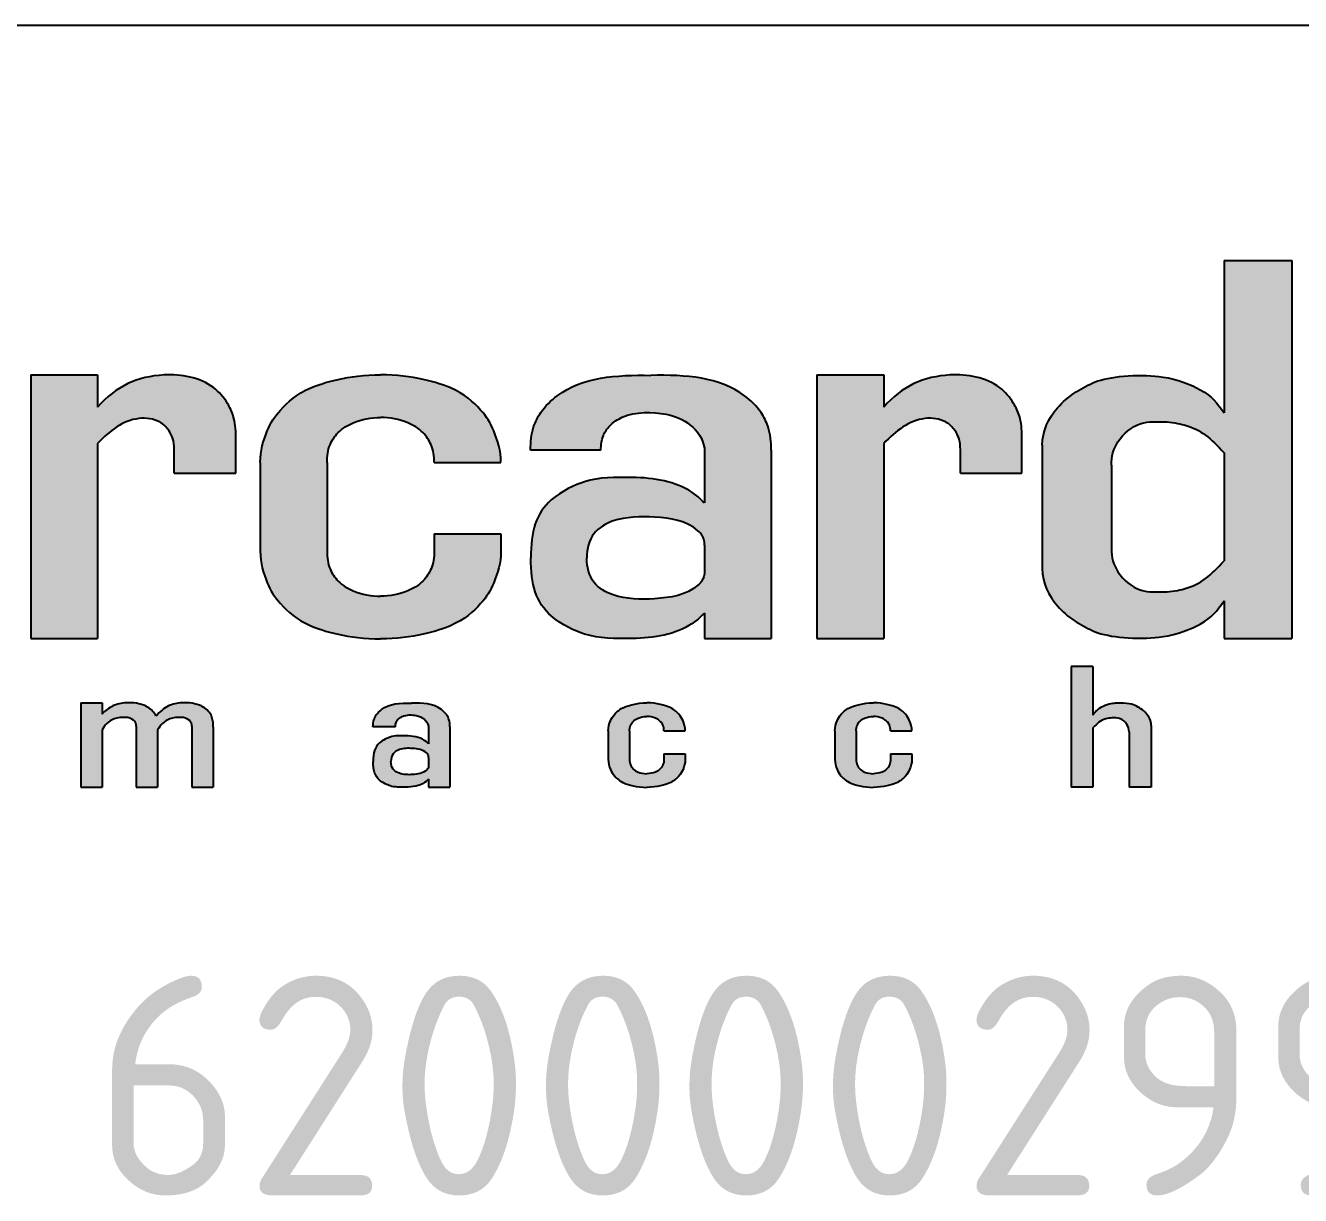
# Model space of a CAD drawing. Header units: millimetres. Extents: x 22 to 1300, y 12 to 835.
# Drawn here: x 1228.32 to 1257.35, y 43.19 to 69.81 of the extents above; entities that cross this region are included whole.
import ezdxf
from ezdxf.enums import TextEntityAlignment as Align

# ---------------------------------------------------------------- set-up
doc = ezdxf.new("R2010")
doc.units = ezdxf.units.MM
doc.layers.add('Default', color=7, linetype='Continuous')
doc.layers.add('Predefinito', color=7, linetype='Continuous')
doc.styles.add('SEACAD_seiso_ttf', font='seiso.ttf')

# ---------------------------------------------------------------- blocks, each defined once
blk = doc.blocks.new('Tabella materiale')
at = {"layer": 'Predefinito', "linetype": 'Continuous'}
h = blk.add_hatch(color=7, dxfattribs=at)
edge = h.paths.add_edge_path()
edge.add_spline(control_points=[(-28.989, 49.212), (-29.157, 49.447), (-29.254, 49.582), (-29.992, 49.987), (-30.353, 50.024), (-31.085, 50.1), (-31.717, 50.017), (-32.277, 49.747), (-32.547, 49.598), (-32.977, 49.099), (-33.13, 48.799), (-33.13, 48.476)], knot_values=[0, 0, 0, 0, 0.064273, 0.064273, 0.168596, 0.168596, 0.44034, 0.44034, 0.749369, 0.749369, 1, 1, 1, 1], degree=3, periodic=0)
edge.add_line((-33.13, 48.476), (-33.13, 45.665))
edge.add_spline(control_points=[(-33.13, 45.665), (-33.13, 45.342), (-32.977, 45.042), (-32.547, 44.543), (-32.277, 44.394), (-31.717, 44.124), (-31.085, 44.041), (-30.353, 44.117), (-29.992, 44.154), (-29.254, 44.559), (-29.157, 44.694), (-28.989, 44.929)], knot_values=[0, 0, 0, 0, 0.250632, 0.250632, 0.55966, 0.55966, 0.831404, 0.831404, 0.935727, 0.935727, 1, 1, 1, 1], degree=3, periodic=0)
edge.add_line((-28.989, 44.929), (-28.989, 44.074))
edge.add_line((-28.989, 44.074), (-27.445, 44.074))
edge.add_line((-27.445, 44.074), (-27.445, 52.674))
edge.add_line((-27.445, 52.674), (-28.989, 52.674))
edge.add_line((-28.989, 52.674), (-28.989, 49.212))
edge = h.paths.add_edge_path()
edge.add_spline(control_points=[(-28.989, 48.298), (-29.299, 48.635), (-29.5, 48.822), (-29.996, 48.965), (-30.226, 49.005), (-30.516, 49.005), (-30.93, 49.037), (-31.449, 48.601), (-31.555, 48.221), (-31.555, 48.019)], knot_values=[0, 0, 0, 0, 0.382594, 0.382594, 0.473648, 0.473648, 0.637721, 0.835927, 1, 1, 1, 1], degree=3, periodic=0)
edge.add_line((-31.555, 48.019), (-31.555, 46.122))
edge.add_spline(control_points=[(-31.555, 46.122), (-31.555, 45.92), (-31.449, 45.54), (-30.93, 45.105), (-30.516, 45.136), (-30.226, 45.136), (-29.996, 45.176), (-29.5, 45.319), (-29.299, 45.506), (-28.989, 45.843)], knot_values=[0, 0, 0, 0, 0.164073, 0.362279, 0.526352, 0.526352, 0.617406, 0.617406, 1, 1, 1, 1], degree=3, periodic=0)
edge.add_line((-28.989, 45.843), (-28.989, 48.298))
h = blk.add_hatch(color=7, dxfattribs=at)
edge = h.paths.add_edge_path()
edge.add_line((-54.639, 50.074), (-56.159, 50.074))
edge.add_line((-56.159, 50.074), (-56.159, 44.074))
edge.add_line((-56.159, 44.074), (-54.639, 44.074))
edge.add_line((-54.639, 44.074), (-54.639, 48.514))
edge.add_spline(control_points=[(-54.639, 48.514), (-54.357, 48.8), (-53.936, 49.143), (-53.257, 49.068), (-53.025, 48.837), (-52.907, 48.614), (-52.893, 48.469), (-52.893, 48.369)], knot_values=[0, 0, 0, 0, 0.471891, 0.68399, 0.800957, 0.883033, 1, 1, 1, 1], degree=3, periodic=0)
edge.add_line((-52.893, 48.369), (-52.893, 47.834))
edge.add_line((-52.893, 47.834), (-51.491, 47.834))
edge.add_line((-51.491, 47.834), (-51.491, 48.665))
edge.add_spline(control_points=[(-51.491, 48.665), (-51.491, 48.84), (-51.512, 49.088), (-51.694, 49.483), (-51.871, 49.686), (-52.306, 50.019), (-52.736, 50.093), (-53.734, 50.037), (-54.214, 49.824), (-54.639, 49.34)], knot_values=[0, 0, 0, 0, 0.111958, 0.186115, 0.298073, 0.298073, 0.570642, 0.570642, 1, 1, 1, 1], degree=3, periodic=0)
edge.add_line((-54.639, 49.34), (-54.639, 50.074))
h = blk.add_hatch(color=7, dxfattribs=at)
edge = h.paths.add_edge_path()
edge.add_spline(control_points=[(-48.194, 50.074), (-48.918, 50.083), (-49.521, 49.892), (-50.113, 49.635), (-50.303, 49.46), (-50.605, 49.13), (-50.703, 48.974), (-50.864, 48.571), (-50.934, 48.353), (-50.934, 48.08)], knot_values=[0, 0, 0, 0, 0.225346, 0.225346, 0.504433, 0.504433, 0.720913, 0.720913, 1, 1, 1, 1], degree=3, periodic=0)
edge.add_line((-50.934, 48.08), (-50.934, 46.063))
edge.add_spline(control_points=[(-50.934, 46.063), (-50.934, 45.789), (-50.864, 45.571), (-50.703, 45.169), (-50.605, 45.012), (-50.303, 44.682), (-50.113, 44.507), (-49.521, 44.251), (-48.918, 44.059), (-48.194, 44.068)], knot_values=[0, 0, 0, 0, 0.279087, 0.279087, 0.495567, 0.495567, 0.774654, 0.774654, 1, 1, 1, 1], degree=3, periodic=0)
edge.add_spline(control_points=[(-48.194, 44.068), (-47.471, 44.059), (-46.868, 44.251), (-46.276, 44.507), (-46.086, 44.682), (-45.784, 45.012), (-45.686, 45.169), (-45.525, 45.571), (-45.454, 45.789), (-45.454, 46.063)], knot_values=[0, 0, 0, 0, 0.225346, 0.225346, 0.504433, 0.504433, 0.720913, 0.720913, 1, 1, 1, 1], degree=3, periodic=0)
edge.add_line((-45.454, 46.063), (-45.454, 46.454))
edge.add_line((-45.454, 46.454), (-46.974, 46.454))
edge.add_line((-46.974, 46.454), (-46.974, 46.063))
edge.add_spline(control_points=[(-46.974, 46.063), (-46.974, 45.912), (-47.008, 45.678), (-47.23, 45.343), (-47.449, 45.212), (-47.772, 45.074), (-47.979, 45.04), (-48.194, 45.035)], knot_values=[0, 0, 0, 0, 0.227545, 0.410655, 0.6382, 0.6382, 1, 1, 1, 1], degree=3, periodic=0)
edge.add_spline(control_points=[(-48.194, 45.035), (-48.41, 45.04), (-48.617, 45.074), (-48.94, 45.212), (-49.159, 45.343), (-49.381, 45.678), (-49.414, 45.912), (-49.414, 46.063)], knot_values=[0, 0, 0, 0, 0.3618, 0.3618, 0.589345, 0.772455, 1, 1, 1, 1], degree=3, periodic=0)
edge.add_line((-49.414, 46.063), (-49.414, 48.08))
edge.add_spline(control_points=[(-49.414, 48.08), (-49.414, 48.23), (-49.381, 48.464), (-49.159, 48.8), (-48.94, 48.93), (-48.617, 49.068), (-48.41, 49.102), (-48.194, 49.107)], knot_values=[0, 0, 0, 0, 0.227545, 0.410655, 0.6382, 0.6382, 1, 1, 1, 1], degree=3, periodic=0)
edge.add_spline(control_points=[(-48.194, 49.107), (-47.979, 49.102), (-47.772, 49.068), (-47.449, 48.93), (-47.23, 48.8), (-47.008, 48.464), (-46.974, 48.23), (-46.974, 48.08)], knot_values=[0, 0, 0, 0, 0.3618, 0.3618, 0.589345, 0.772455, 1, 1, 1, 1], degree=3, periodic=0)
edge.add_line((-46.974, 48.08), (-45.454, 48.08))
edge.add_spline(control_points=[(-45.454, 48.08), (-45.454, 48.353), (-45.525, 48.571), (-45.686, 48.974), (-45.784, 49.13), (-46.086, 49.46), (-46.276, 49.635), (-46.868, 49.892), (-47.471, 50.083), (-48.194, 50.074)], knot_values=[0, 0, 0, 0, 0.279087, 0.279087, 0.495567, 0.495567, 0.774654, 0.774654, 1, 1, 1, 1], degree=3, periodic=0)
h = blk.add_hatch(color=7, dxfattribs=at)
edge = h.paths.add_edge_path()
edge.add_spline(control_points=[(-42.04, 50.063), (-42.84, 50.078), (-43.778, 50.014), (-44.535, 49.28), (-44.753, 48.838), (-44.78, 48.555), (-44.78, 48.359)], knot_values=[0, 0, 0, 0, 0.603015, 0.750828, 0.852187, 1, 1, 1, 1], degree=3, periodic=0)
edge.add_line((-44.78, 48.359), (-43.178, 48.359))
edge.add_spline(control_points=[(-43.178, 48.359), (-43.178, 48.483), (-43.153, 48.673), (-42.975, 48.953), (-42.798, 49.06), (-42.382, 49.247), (-42.005, 49.232), (-41.311, 49.107), (-40.9, 48.854), (-40.82, 48.406)], knot_values=[0, 0, 0, 0, 0.106376, 0.190011, 0.299119, 0.299119, 0.613159, 0.613159, 1, 1, 1, 1], degree=3, periodic=0)
edge.add_line((-40.82, 48.406), (-40.82, 47.162))
edge.add_spline(control_points=[(-40.82, 47.162), (-40.951, 47.284), (-40.905, 47.263), (-41.468, 47.649), (-41.973, 47.733), (-42.848, 47.746), (-43.215, 47.748), (-43.764, 47.572), (-44.073, 47.432), (-44.658, 46.925), (-44.773, 46.515), (-44.773, 45.908)], knot_values=[0, 0, 0, 0, 0.160283, 0.160283, 0.440496, 0.440496, 0.658424, 0.658424, 0.79535, 0.79535, 1, 1, 1, 1], degree=3, periodic=0)
edge.add_spline(control_points=[(-44.773, 45.908), (-44.773, 45.301), (-44.658, 44.891), (-44.073, 44.384), (-43.764, 44.243), (-43.215, 44.068), (-42.848, 44.069), (-41.973, 44.083), (-41.468, 44.166), (-40.905, 44.552), (-40.951, 44.531), (-40.82, 44.654)], knot_values=[0, 0, 0, 0, 0.20465, 0.20465, 0.341576, 0.341576, 0.559504, 0.559504, 0.839717, 0.839717, 1, 1, 1, 1], degree=3, periodic=0)
edge.add_line((-40.82, 44.654), (-40.82, 44.074))
edge.add_line((-40.82, 44.074), (-39.3, 44.074))
edge.add_line((-39.3, 44.074), (-39.3, 48.359))
edge.add_spline(control_points=[(-39.3, 48.359), (-39.3, 48.555), (-39.316, 48.723), (-39.408, 49.003), (-39.544, 49.28), (-40.301, 50.014), (-41.239, 50.078), (-42.04, 50.063)], knot_values=[0, 0, 0, 0, 0.147813, 0.147813, 0.249172, 0.396985, 1, 1, 1, 1], degree=3, periodic=0)
edge = h.paths.add_edge_path()
edge.add_spline(control_points=[(-40.82, 46.196), (-40.82, 46.246), (-40.825, 46.316), (-40.874, 46.435), (-40.93, 46.494), (-41.237, 46.759), (-41.586, 46.812), (-42.268, 46.857), (-42.608, 46.845), (-43.068, 46.694), (-43.235, 46.595), (-43.446, 46.311), (-43.506, 46.116), (-43.498, 45.908)], knot_values=[0, 0, 0, 0, 0.039789, 0.065273, 0.109082, 0.109082, 0.419153, 0.419153, 0.680288, 0.680288, 0.833098, 0.833098, 1, 1, 1, 1], degree=3, periodic=0)
edge.add_spline(control_points=[(-43.498, 45.908), (-43.506, 45.699), (-43.446, 45.504), (-43.235, 45.22), (-43.068, 45.122), (-42.608, 44.97), (-42.268, 44.958), (-41.586, 45.003), (-41.237, 45.057), (-40.93, 45.321), (-40.874, 45.38), (-40.825, 45.499), (-40.82, 45.569), (-40.82, 45.619)], knot_values=[0, 0, 0, 0, 0.166902, 0.166902, 0.319712, 0.319712, 0.580847, 0.580847, 0.890918, 0.890918, 0.934727, 0.960211, 1, 1, 1, 1], degree=3, periodic=0)
edge.add_line((-40.82, 45.619), (-40.82, 46.196))
h = blk.add_hatch(color=7, dxfattribs=at)
edge = h.paths.add_edge_path()
edge.add_line((-36.74, 50.074), (-38.26, 50.074))
edge.add_line((-38.26, 50.074), (-38.26, 44.074))
edge.add_line((-38.26, 44.074), (-36.74, 44.074))
edge.add_line((-36.74, 44.074), (-36.74, 48.514))
edge.add_spline(control_points=[(-36.74, 48.514), (-36.458, 48.8), (-36.037, 49.143), (-35.358, 49.068), (-35.126, 48.837), (-35.008, 48.614), (-34.994, 48.469), (-34.994, 48.369)], knot_values=[0, 0, 0, 0, 0.471891, 0.68399, 0.800957, 0.883033, 1, 1, 1, 1], degree=3, periodic=0)
edge.add_line((-34.994, 48.369), (-34.994, 47.834))
edge.add_line((-34.994, 47.834), (-33.592, 47.834))
edge.add_line((-33.592, 47.834), (-33.592, 48.665))
edge.add_spline(control_points=[(-33.592, 48.665), (-33.592, 48.84), (-33.613, 49.088), (-33.796, 49.483), (-33.972, 49.686), (-34.408, 50.019), (-34.837, 50.093), (-35.835, 50.037), (-36.315, 49.824), (-36.74, 49.34)], knot_values=[0, 0, 0, 0, 0.111958, 0.186115, 0.298073, 0.298073, 0.570642, 0.570642, 1, 1, 1, 1], degree=3, periodic=0)
edge.add_line((-36.74, 49.34), (-36.74, 50.074))
h = blk.add_hatch(color=30, dxfattribs=at)
edge = h.paths.add_edge_path()
edge.add_line((-32.468, 40.689), (-31.974, 40.689))
edge.add_line((-31.974, 40.689), (-31.974, 42.041))
edge.add_spline(control_points=[(-31.974, 42.041), (-31.875, 42.149), (-31.811, 42.209), (-31.652, 42.254), (-31.578, 42.267), (-31.485, 42.267), (-31.353, 42.277), (-31.187, 42.138), (-31.153, 42.017), (-31.153, 41.952)], knot_values=[0, 0, 0, 0, 0.382594, 0.382594, 0.473648, 0.473648, 0.637721, 0.835927, 1, 1, 1, 1], degree=3, periodic=0)
edge.add_line((-31.153, 41.952), (-31.153, 40.689))
edge.add_line((-31.153, 40.689), (-30.649, 40.689))
edge.add_line((-30.649, 40.689), (-30.649, 42.098))
edge.add_spline(control_points=[(-30.649, 42.098), (-30.649, 42.201), (-30.698, 42.297), (-30.836, 42.457), (-30.922, 42.505), (-31.101, 42.591), (-31.303, 42.618), (-31.538, 42.593), (-31.653, 42.581), (-31.889, 42.452), (-31.92, 42.409), (-31.974, 42.334)], knot_values=[0, 0, 0, 0, 0.250631, 0.250631, 0.55966, 0.55966, 0.831404, 0.831404, 0.935727, 0.935727, 1, 1, 1, 1], degree=3, periodic=0)
edge.add_line((-31.974, 42.334), (-31.974, 43.441))
edge.add_line((-31.974, 43.441), (-32.468, 43.441))
edge.add_line((-32.468, 43.441), (-32.468, 40.689))
h = blk.add_hatch(color=30, dxfattribs=at)
edge = h.paths.add_edge_path()
edge.add_spline(control_points=[(-54.537, 41.995), (-54.502, 42.053), (-54.437, 42.152), (-54.322, 42.222), (-54.179, 42.272), (-54.09, 42.286), (-53.934, 42.275), (-53.869, 42.256), (-53.803, 42.205), (-53.781, 42.18), (-53.759, 42.131), (-53.756, 42.1), (-53.756, 42.078)], knot_values=[0, 0, 0, 0, 0.186643, 0.382888, 0.382888, 0.646021, 0.646021, 0.840467, 0.840467, 0.901185, 0.940337, 1, 1, 1, 1], degree=3, periodic=0)
edge.add_line((-53.756, 42.078), (-53.756, 40.689))
edge.add_line((-53.756, 40.689), (-53.27, 40.689))
edge.add_line((-53.27, 40.689), (-53.27, 41.995))
edge.add_spline(control_points=[(-53.27, 41.995), (-53.234, 42.053), (-53.169, 42.152), (-53.055, 42.222), (-52.912, 42.272), (-52.822, 42.286), (-52.667, 42.275), (-52.602, 42.256), (-52.536, 42.205), (-52.513, 42.18), (-52.492, 42.131), (-52.489, 42.1), (-52.489, 42.078)], knot_values=[0, 0, 0, 0, 0.186643, 0.382888, 0.382888, 0.646021, 0.646021, 0.840467, 0.840467, 0.901185, 0.940337, 1, 1, 1, 1], degree=3, periodic=0)
edge.add_line((-52.489, 42.078), (-52.489, 40.689))
edge.add_line((-52.489, 40.689), (-52.003, 40.689))
edge.add_line((-52.003, 40.689), (-52.003, 42.059))
edge.add_spline(control_points=[(-52.003, 42.059), (-52.003, 42.099), (-52.004, 42.151), (-52.021, 42.245), (-52.038, 42.301), (-52.098, 42.423), (-52.181, 42.486), (-52.405, 42.606), (-52.557, 42.617), (-52.829, 42.609), (-52.931, 42.583), (-53.126, 42.49), (-53.217, 42.412), (-53.312, 42.312)], knot_values=[0, 0, 0, 0, 0.064625, 0.098773, 0.166316, 0.166316, 0.336686, 0.336686, 0.608643, 0.608643, 0.791332, 0.791332, 1, 1, 1, 1], degree=3, periodic=0)
edge.add_spline(control_points=[(-53.312, 42.312), (-53.315, 42.32), (-53.319, 42.328), (-53.365, 42.423), (-53.448, 42.486), (-53.672, 42.606), (-53.825, 42.617), (-54.096, 42.609), (-54.198, 42.583), (-54.378, 42.497), (-54.457, 42.434), (-54.537, 42.355)], knot_values=[0, 0, 0, 0, 0.018174, 0.018174, 0.226593, 0.226593, 0.559286, 0.559286, 0.782775, 0.782775, 1, 1, 1, 1], degree=3, periodic=0)
edge.add_line((-54.537, 42.355), (-54.537, 42.609))
edge.add_line((-54.537, 42.609), (-55.023, 42.609))
edge.add_line((-55.023, 42.609), (-55.023, 40.689))
edge.add_line((-55.023, 40.689), (-54.537, 40.689))
edge.add_line((-54.537, 40.689), (-54.537, 41.995))
h = blk.add_hatch(color=30, dxfattribs=at)
edge = h.paths.add_edge_path()
edge.add_spline(control_points=[(-47.492, 42.606), (-47.748, 42.611), (-48.048, 42.59), (-48.29, 42.355), (-48.36, 42.214), (-48.368, 42.123), (-48.368, 42.061)], knot_values=[0, 0, 0, 0, 0.603015, 0.750828, 0.852187, 1, 1, 1, 1], degree=3, periodic=0)
edge.add_line((-48.368, 42.061), (-47.856, 42.061))
edge.add_spline(control_points=[(-47.856, 42.061), (-47.856, 42.1), (-47.848, 42.161), (-47.791, 42.251), (-47.734, 42.285), (-47.601, 42.345), (-47.48, 42.34), (-47.258, 42.3), (-47.127, 42.219), (-47.101, 42.076)], knot_values=[0, 0, 0, 0, 0.106376, 0.190011, 0.299119, 0.299119, 0.613159, 0.613159, 1, 1, 1, 1], degree=3, periodic=0)
edge.add_line((-47.101, 42.076), (-47.101, 41.677))
edge.add_spline(control_points=[(-47.101, 41.677), (-47.143, 41.717), (-47.129, 41.71), (-47.308, 41.833), (-47.47, 41.86), (-47.75, 41.864), (-47.868, 41.865), (-48.043, 41.809), (-48.142, 41.764), (-48.33, 41.602), (-48.366, 41.47), (-48.366, 41.276)], knot_values=[0, 0, 0, 0, 0.160283, 0.160283, 0.440496, 0.440496, 0.658424, 0.658424, 0.79535, 0.79535, 1, 1, 1, 1], degree=3, periodic=0)
edge.add_spline(control_points=[(-48.366, 41.276), (-48.366, 41.082), (-48.33, 40.951), (-48.142, 40.788), (-48.043, 40.743), (-47.868, 40.687), (-47.75, 40.688), (-47.47, 40.692), (-47.308, 40.719), (-47.129, 40.842), (-47.143, 40.836), (-47.101, 40.875)], knot_values=[0, 0, 0, 0, 0.20465, 0.20465, 0.341576, 0.341576, 0.559504, 0.559504, 0.839717, 0.839717, 1, 1, 1, 1], degree=3, periodic=0)
edge.add_line((-47.101, 40.875), (-47.101, 40.689))
edge.add_line((-47.101, 40.689), (-46.615, 40.689))
edge.add_line((-46.615, 40.689), (-46.615, 42.061))
edge.add_spline(control_points=[(-46.615, 42.061), (-46.615, 42.123), (-46.62, 42.177), (-46.649, 42.267), (-46.693, 42.355), (-46.935, 42.59), (-47.235, 42.611), (-47.492, 42.606)], knot_values=[0, 0, 0, 0, 0.147813, 0.147813, 0.249172, 0.396985, 1, 1, 1, 1], degree=3, periodic=0)
edge = h.paths.add_edge_path()
edge.add_spline(control_points=[(-47.101, 41.368), (-47.101, 41.385), (-47.103, 41.407), (-47.119, 41.445), (-47.137, 41.464), (-47.235, 41.548), (-47.346, 41.566), (-47.565, 41.58), (-47.673, 41.576), (-47.82, 41.528), (-47.874, 41.496), (-47.942, 41.405), (-47.961, 41.343), (-47.958, 41.276)], knot_values=[0, 0, 0, 0, 0.039789, 0.065273, 0.109082, 0.109082, 0.419153, 0.419153, 0.680288, 0.680288, 0.833098, 0.833098, 1, 1, 1, 1], degree=3, periodic=0)
edge.add_spline(control_points=[(-47.958, 41.276), (-47.961, 41.209), (-47.942, 41.147), (-47.874, 41.056), (-47.82, 41.025), (-47.673, 40.976), (-47.565, 40.972), (-47.346, 40.987), (-47.235, 41.004), (-47.137, 41.088), (-47.119, 41.107), (-47.103, 41.145), (-47.101, 41.168), (-47.101, 41.184)], knot_values=[0, 0, 0, 0, 0.166902, 0.166902, 0.319712, 0.319712, 0.580847, 0.580847, 0.890918, 0.890918, 0.934727, 0.960211, 1, 1, 1, 1], degree=3, periodic=0)
edge.add_line((-47.101, 41.184), (-47.101, 41.368))
h = blk.add_hatch(color=30, dxfattribs=at)
edge = h.paths.add_edge_path()
edge.add_spline(control_points=[(-42.134, 42.607), (-42.134, 42.607), (-42.134, 42.609), (-42.366, 42.612), (-42.559, 42.551), (-42.748, 42.469), (-42.809, 42.413), (-42.906, 42.307), (-42.937, 42.257), (-42.988, 42.128), (-43.011, 42.059), (-43.011, 41.971)], knot_values=[0, 0, 0, 0, 0.000329, 0.000329, 0.225584, 0.225584, 0.504585, 0.504585, 0.720999, 0.720999, 1, 1, 1, 1], degree=3, periodic=0)
edge.add_line((-43.011, 41.971), (-43.011, 41.326))
edge.add_spline(control_points=[(-43.011, 41.326), (-43.011, 41.238), (-42.988, 41.168), (-42.937, 41.04), (-42.906, 40.99), (-42.809, 40.884), (-42.748, 40.828), (-42.559, 40.746), (-42.366, 40.685), (-42.134, 40.687), (-42.134, 40.689), (-42.134, 40.689)], knot_values=[0, 0, 0, 0, 0.279002, 0.279002, 0.495415, 0.495415, 0.774416, 0.774416, 0.999671, 0.999671, 1, 1, 1, 1], degree=3, periodic=0)
edge.add_spline(control_points=[(-42.134, 40.689), (-42.134, 40.689), (-42.134, 40.687), (-41.903, 40.685), (-41.71, 40.746), (-41.52, 40.828), (-41.459, 40.884), (-41.363, 40.99), (-41.331, 41.04), (-41.28, 41.168), (-41.257, 41.238), (-41.257, 41.326)], knot_values=[0, 0, 0, 0, 0.000329, 0.000329, 0.225584, 0.225584, 0.504585, 0.504585, 0.720999, 0.720999, 1, 1, 1, 1], degree=3, periodic=0)
edge.add_line((-41.257, 41.326), (-41.257, 41.451))
edge.add_line((-41.257, 41.451), (-41.744, 41.451))
edge.add_line((-41.744, 41.451), (-41.744, 41.326))
edge.add_spline(control_points=[(-41.744, 41.326), (-41.744, 41.277), (-41.754, 41.203), (-41.825, 41.095), (-41.896, 41.054), (-41.999, 41.009), (-42.065, 40.998), (-42.134, 40.997)], knot_values=[0, 0, 0, 0, 0.227545, 0.410655, 0.6382, 0.6382, 1, 1, 1, 1], degree=3, periodic=0)
edge.add_spline(control_points=[(-42.134, 40.997), (-42.203, 40.998), (-42.269, 41.009), (-42.373, 41.054), (-42.443, 41.095), (-42.514, 41.203), (-42.525, 41.277), (-42.525, 41.326)], knot_values=[0, 0, 0, 0, 0.3618, 0.3618, 0.589345, 0.772455, 1, 1, 1, 1], degree=3, periodic=0)
edge.add_line((-42.525, 41.326), (-42.525, 41.971))
edge.add_spline(control_points=[(-42.525, 41.971), (-42.525, 42.019), (-42.514, 42.094), (-42.443, 42.202), (-42.373, 42.243), (-42.269, 42.287), (-42.203, 42.298), (-42.134, 42.3)], knot_values=[0, 0, 0, 0, 0.227545, 0.410655, 0.6382, 0.6382, 1, 1, 1, 1], degree=3, periodic=0)
edge.add_spline(control_points=[(-42.134, 42.3), (-42.065, 42.298), (-41.999, 42.287), (-41.896, 42.243), (-41.825, 42.202), (-41.754, 42.094), (-41.744, 42.019), (-41.744, 41.971)], knot_values=[0, 0, 0, 0, 0.3618, 0.3618, 0.589345, 0.772455, 1, 1, 1, 1], degree=3, periodic=0)
edge.add_line((-41.744, 41.971), (-41.257, 41.971))
edge.add_spline(control_points=[(-41.257, 41.971), (-41.257, 42.059), (-41.28, 42.128), (-41.331, 42.257), (-41.363, 42.307), (-41.459, 42.413), (-41.52, 42.469), (-41.71, 42.551), (-41.903, 42.612), (-42.134, 42.609), (-42.134, 42.607), (-42.134, 42.607)], knot_values=[0, 0, 0, 0, 0.279001, 0.279001, 0.495415, 0.495415, 0.774416, 0.774416, 0.999671, 0.999671, 1, 1, 1, 1], degree=3, periodic=0)
h = blk.add_hatch(color=30, dxfattribs=at)
edge = h.paths.add_edge_path()
edge.add_spline(control_points=[(-36.975, 42.607), (-36.976, 42.607), (-36.975, 42.609), (-37.207, 42.612), (-37.4, 42.551), (-37.589, 42.469), (-37.65, 42.413), (-37.747, 42.307), (-37.778, 42.257), (-37.829, 42.128), (-37.852, 42.059), (-37.852, 41.971)], knot_values=[0, 0, 0, 0, 0.000329, 0.000329, 0.225584, 0.225584, 0.504585, 0.504585, 0.720999, 0.720999, 1, 1, 1, 1], degree=3, periodic=0)
edge.add_line((-37.852, 41.971), (-37.852, 41.326))
edge.add_spline(control_points=[(-37.852, 41.326), (-37.852, 41.238), (-37.829, 41.168), (-37.778, 41.04), (-37.747, 40.99), (-37.65, 40.884), (-37.589, 40.828), (-37.4, 40.746), (-37.207, 40.685), (-36.975, 40.687), (-36.976, 40.689), (-36.975, 40.689)], knot_values=[0, 0, 0, 0, 0.279002, 0.279002, 0.495415, 0.495415, 0.774416, 0.774416, 0.999671, 0.999671, 1, 1, 1, 1], degree=3, periodic=0)
edge.add_spline(control_points=[(-36.975, 40.689), (-36.975, 40.689), (-36.975, 40.687), (-36.744, 40.685), (-36.551, 40.746), (-36.361, 40.828), (-36.3, 40.884), (-36.204, 40.99), (-36.172, 41.04), (-36.121, 41.168), (-36.098, 41.238), (-36.098, 41.326)], knot_values=[0, 0, 0, 0, 0.000329, 0.000329, 0.225584, 0.225584, 0.504585, 0.504585, 0.720999, 0.720999, 1, 1, 1, 1], degree=3, periodic=0)
edge.add_line((-36.098, 41.326), (-36.098, 41.451))
edge.add_line((-36.098, 41.451), (-36.585, 41.451))
edge.add_line((-36.585, 41.451), (-36.585, 41.326))
edge.add_spline(control_points=[(-36.585, 41.326), (-36.585, 41.277), (-36.595, 41.203), (-36.667, 41.095), (-36.737, 41.054), (-36.84, 41.009), (-36.906, 40.998), (-36.975, 40.997)], knot_values=[0, 0, 0, 0, 0.227545, 0.410655, 0.6382, 0.6382, 1, 1, 1, 1], degree=3, periodic=0)
edge.add_spline(control_points=[(-36.975, 40.997), (-37.044, 40.998), (-37.11, 41.009), (-37.214, 41.054), (-37.284, 41.095), (-37.355, 41.203), (-37.366, 41.277), (-37.366, 41.326)], knot_values=[0, 0, 0, 0, 0.3618, 0.3618, 0.589345, 0.772455, 1, 1, 1, 1], degree=3, periodic=0)
edge.add_line((-37.366, 41.326), (-37.366, 41.971))
edge.add_spline(control_points=[(-37.366, 41.971), (-37.366, 42.019), (-37.355, 42.094), (-37.284, 42.202), (-37.214, 42.243), (-37.11, 42.287), (-37.044, 42.298), (-36.975, 42.3)], knot_values=[0, 0, 0, 0, 0.227545, 0.410655, 0.6382, 0.6382, 1, 1, 1, 1], degree=3, periodic=0)
edge.add_spline(control_points=[(-36.975, 42.3), (-36.906, 42.298), (-36.84, 42.287), (-36.737, 42.243), (-36.667, 42.202), (-36.595, 42.094), (-36.585, 42.019), (-36.585, 41.971)], knot_values=[0, 0, 0, 0, 0.3618, 0.3618, 0.589345, 0.772455, 1, 1, 1, 1], degree=3, periodic=0)
edge.add_line((-36.585, 41.971), (-36.098, 41.971))
edge.add_spline(control_points=[(-36.098, 41.971), (-36.098, 42.059), (-36.121, 42.128), (-36.172, 42.257), (-36.204, 42.307), (-36.3, 42.413), (-36.361, 42.469), (-36.551, 42.551), (-36.744, 42.612), (-36.975, 42.609), (-36.975, 42.607), (-36.975, 42.607)], knot_values=[0, 0, 0, 0, 0.279001, 0.279001, 0.495415, 0.495415, 0.774416, 0.774416, 0.999671, 0.999671, 1, 1, 1, 1], degree=3, periodic=0)
at = {"layer": 'Predefinito', "color": 7, "linetype": 'Continuous'}
for p, q in [((0, 58.024), (-107.2, 58.024)), ((-28.989, 52.674), (-27.445, 52.674)), ((-28.989, 52.674), (-28.989, 49.212)), ((-27.445, 52.674), (-27.445, 44.074)), ((-56.159, 50.074), (-56.159, 44.074)), ((-56.159, 50.074), (-54.639, 50.074)), ((-54.639, 50.074), (-54.639, 49.34)), ((-38.26, 50.074), (-38.26, 44.074)), ((-38.26, 50.074), (-36.74, 50.074)), ((-36.74, 50.074), (-36.74, 49.34)), ((-54.639, 48.514), (-54.639, 44.074)), ((-51.491, 47.834), (-51.491, 48.665)), ((-36.74, 48.514), (-36.74, 44.074)), ((-33.592, 47.834), (-33.592, 48.665)), ((-52.893, 47.834), (-52.893, 48.369)), ((-43.178, 48.359), (-44.78, 48.359)), ((-40.82, 48.406), (-40.82, 47.162)), ((-39.3, 48.359), (-39.3, 44.074)), ((-34.994, 47.834), (-34.994, 48.369)), ((-33.13, 48.476), (-33.13, 45.665)), ((-28.989, 48.298), (-28.989, 45.843)), ((-50.934, 48.08), (-50.934, 46.063)), ((-49.414, 48.08), (-49.414, 46.063)), ((-46.974, 48.08), (-45.454, 48.08)), ((-31.555, 48.019), (-31.555, 46.122)), ((-52.893, 47.834), (-51.491, 47.834)), ((-34.994, 47.834), (-33.592, 47.834)), ((-46.974, 46.454), (-45.454, 46.454)), ((-46.974, 46.454), (-46.974, 46.063)), ((-45.454, 46.454), (-45.454, 46.063)), ((-40.82, 46.196), (-40.82, 45.619)), ((-28.989, 44.929), (-28.989, 44.074)), ((-40.82, 44.654), (-40.82, 44.074)), ((-56.159, 44.074), (-54.639, 44.074)), ((-40.82, 44.074), (-39.3, 44.074)), ((-38.26, 44.074), (-36.74, 44.074)), ((-28.989, 44.074), (-27.445, 44.074)), ((-31.974, 43.441), (-32.468, 43.441)), ((-32.468, 43.441), (-32.468, 40.689)), ((-31.974, 43.441), (-31.974, 42.334)), ((-55.023, 42.609), (-55.023, 40.689)), ((-55.023, 42.609), (-54.537, 42.609)), ((-54.537, 42.609), (-54.537, 42.355)), ((-30.649, 42.098), (-30.649, 40.689)), ((-54.537, 41.995), (-54.537, 40.689)), ((-53.756, 42.078), (-53.756, 40.689)), ((-53.27, 41.995), (-53.27, 40.689)), ((-52.489, 42.078), (-52.489, 40.689)), ((-52.003, 42.059), (-52.003, 40.689)), ((-47.856, 42.061), (-48.368, 42.061)), ((-47.101, 42.076), (-47.101, 41.677)), ((-46.615, 42.061), (-46.615, 40.689)), ((-43.011, 41.971), (-43.011, 41.326)), ((-42.525, 41.971), (-42.525, 41.326)), ((-41.744, 41.971), (-41.257, 41.971)), ((-37.852, 41.971), (-37.852, 41.326)), ((-37.366, 41.971), (-37.366, 41.326)), ((-36.585, 41.971), (-36.098, 41.971)), ((-31.974, 42.041), (-31.974, 40.689)), ((-31.153, 41.952), (-31.153, 40.689)), ((-47.101, 41.368), (-47.101, 41.184)), ((-41.744, 41.451), (-41.744, 41.326)), ((-41.744, 41.451), (-41.257, 41.451)), ((-41.257, 41.451), (-41.257, 41.326)), ((-36.585, 41.451), (-36.585, 41.326)), ((-36.585, 41.451), (-36.098, 41.451)), ((-36.098, 41.451), (-36.098, 41.326)), ((-55.023, 40.689), (-54.537, 40.689)), ((-53.756, 40.689), (-53.27, 40.689)), ((-52.489, 40.689), (-52.003, 40.689)), ((-47.101, 40.875), (-47.101, 40.689)), ((-47.101, 40.689), (-46.615, 40.689)), ((-31.974, 40.689), (-32.468, 40.689)), ((-30.649, 40.689), (-31.153, 40.689))]:
    blk.add_line(p, q, dxfattribs=at)
for points, knots in [([(-51.491, 48.665), (-51.491, 48.84), (-51.512, 49.088), (-51.694, 49.483), (-51.871, 49.686), (-52.306, 50.019), (-52.736, 50.093), (-53.734, 50.037), (-54.214, 49.824), (-54.639, 49.34)], [0, 0, 0, 0, 0.111958, 0.186115, 0.298073, 0.298073, 0.570642, 0.570642, 1, 1, 1, 1]), ([(-50.934, 48.08), (-50.934, 48.353), (-50.864, 48.571), (-50.703, 48.974), (-50.605, 49.13), (-50.303, 49.46), (-50.113, 49.635), (-49.521, 49.892), (-48.918, 50.083), (-48.194, 50.074)], [0, 0, 0, 0, 0.279087, 0.279087, 0.495567, 0.495567, 0.774654, 0.774654, 1, 1, 1, 1]), ([(-45.454, 48.08), (-45.454, 48.353), (-45.525, 48.571), (-45.686, 48.974), (-45.784, 49.13), (-46.086, 49.46), (-46.276, 49.635), (-46.868, 49.892), (-47.471, 50.083), (-48.194, 50.074)], [0, 0, 0, 0, 0.279087, 0.279087, 0.495567, 0.495567, 0.774654, 0.774654, 1, 1, 1, 1]), ([(-44.78, 48.359), (-44.78, 48.555), (-44.753, 48.838), (-44.535, 49.28), (-43.778, 50.014), (-42.84, 50.078), (-42.04, 50.063)], [0, 0, 0, 0, 0.147813, 0.249172, 0.396985, 1, 1, 1, 1]), ([(-39.3, 48.359), (-39.3, 48.555), (-39.316, 48.723), (-39.408, 49.003), (-39.544, 49.28), (-40.301, 50.014), (-41.239, 50.078), (-42.04, 50.063)], [0, 0, 0, 0, 0.147813, 0.147813, 0.249172, 0.396985, 1, 1, 1, 1]), ([(-33.592, 48.665), (-33.592, 48.84), (-33.613, 49.088), (-33.796, 49.483), (-33.972, 49.686), (-34.408, 50.019), (-34.837, 50.093), (-35.835, 50.037), (-36.315, 49.824), (-36.74, 49.34)], [0, 0, 0, 0, 0.111958, 0.186115, 0.298073, 0.298073, 0.570642, 0.570642, 1, 1, 1, 1]), ([(-33.13, 48.476), (-33.13, 48.799), (-32.977, 49.099), (-32.547, 49.598), (-32.277, 49.747), (-31.717, 50.017), (-31.085, 50.1), (-30.353, 50.024), (-29.992, 49.987), (-29.254, 49.582), (-29.157, 49.447), (-28.989, 49.212)], [0, 0, 0, 0, 0.250631, 0.250631, 0.55966, 0.55966, 0.831404, 0.831404, 0.935727, 0.935727, 1, 1, 1, 1]), ([(-52.893, 48.369), (-52.893, 48.469), (-52.907, 48.614), (-53.025, 48.837), (-53.257, 49.068), (-53.936, 49.143), (-54.357, 48.8), (-54.639, 48.514)], [0, 0, 0, 0, 0.116967, 0.199043, 0.31601, 0.528109, 1, 1, 1, 1]), ([(-49.414, 48.08), (-49.414, 48.23), (-49.381, 48.464), (-49.159, 48.8), (-48.94, 48.93), (-48.617, 49.068), (-48.41, 49.102), (-48.194, 49.107)], [0, 0, 0, 0, 0.227545, 0.410655, 0.6382, 0.6382, 1, 1, 1, 1]), ([(-46.974, 48.08), (-46.974, 48.23), (-47.008, 48.464), (-47.23, 48.8), (-47.449, 48.93), (-47.772, 49.068), (-47.979, 49.102), (-48.194, 49.107)], [0, 0, 0, 0, 0.227545, 0.410655, 0.6382, 0.6382, 1, 1, 1, 1]), ([(-43.178, 48.359), (-43.178, 48.483), (-43.153, 48.673), (-42.975, 48.953), (-42.798, 49.06), (-42.382, 49.247), (-42.005, 49.232), (-41.311, 49.107), (-40.9, 48.854), (-40.82, 48.406)], [0, 0, 0, 0, 0.106376, 0.190011, 0.299119, 0.299119, 0.613159, 0.613159, 1, 1, 1, 1]), ([(-34.994, 48.369), (-34.994, 48.469), (-35.008, 48.614), (-35.126, 48.837), (-35.358, 49.068), (-36.037, 49.143), (-36.458, 48.8), (-36.74, 48.514)], [0, 0, 0, 0, 0.116967, 0.199043, 0.31601, 0.528109, 1, 1, 1, 1]), ([(-31.555, 48.019), (-31.555, 48.221), (-31.449, 48.601), (-30.93, 49.037), (-30.516, 49.005), (-30.226, 49.005), (-29.996, 48.965), (-29.5, 48.822), (-29.299, 48.635), (-28.989, 48.298)], [0, 0, 0, 0, 0.164073, 0.362279, 0.526352, 0.526352, 0.617406, 0.617406, 1, 1, 1, 1]), ([(-40.82, 47.162), (-40.951, 47.284), (-40.905, 47.263), (-41.468, 47.649), (-41.973, 47.733), (-42.848, 47.746), (-43.215, 47.748), (-43.764, 47.572), (-44.073, 47.432), (-44.658, 46.925), (-44.773, 46.515), (-44.773, 45.908)], [0, 0, 0, 0, 0.160283, 0.160283, 0.440496, 0.440496, 0.658424, 0.658424, 0.79535, 0.79535, 1, 1, 1, 1]), ([(-40.82, 46.196), (-40.82, 46.246), (-40.825, 46.316), (-40.874, 46.435), (-40.93, 46.494), (-41.237, 46.759), (-41.586, 46.812), (-42.268, 46.857), (-42.608, 46.845), (-43.068, 46.694), (-43.235, 46.595), (-43.446, 46.311), (-43.506, 46.116), (-43.498, 45.908)], [0, 0, 0, 0, 0.039789, 0.065273, 0.109082, 0.109082, 0.419153, 0.419153, 0.680288, 0.680288, 0.833098, 0.833098, 1, 1, 1, 1]), ([(-50.934, 46.063), (-50.934, 45.789), (-50.864, 45.571), (-50.703, 45.169), (-50.605, 45.012), (-50.303, 44.682), (-50.113, 44.507), (-49.521, 44.251), (-48.918, 44.059), (-48.194, 44.068)], [0, 0, 0, 0, 0.279087, 0.279087, 0.495567, 0.495567, 0.774654, 0.774654, 1, 1, 1, 1]), ([(-49.414, 46.063), (-49.414, 45.912), (-49.381, 45.678), (-49.159, 45.343), (-48.94, 45.212), (-48.617, 45.074), (-48.41, 45.04), (-48.194, 45.035)], [0, 0, 0, 0, 0.227545, 0.410655, 0.6382, 0.6382, 1, 1, 1, 1]), ([(-45.454, 46.063), (-45.454, 45.789), (-45.525, 45.571), (-45.686, 45.169), (-45.784, 45.012), (-46.086, 44.682), (-46.276, 44.507), (-46.868, 44.251), (-47.471, 44.059), (-48.194, 44.068)], [0, 0, 0, 0, 0.279087, 0.279087, 0.495567, 0.495567, 0.774654, 0.774654, 1, 1, 1, 1]), ([(-46.974, 46.063), (-46.974, 45.912), (-47.008, 45.678), (-47.23, 45.343), (-47.449, 45.212), (-47.772, 45.074), (-47.979, 45.04), (-48.194, 45.035)], [0, 0, 0, 0, 0.227545, 0.410655, 0.6382, 0.6382, 1, 1, 1, 1]), ([(-40.82, 44.654), (-40.951, 44.531), (-40.905, 44.552), (-41.468, 44.166), (-41.973, 44.083), (-42.848, 44.069), (-43.215, 44.068), (-43.764, 44.243), (-44.073, 44.384), (-44.658, 44.891), (-44.773, 45.301), (-44.773, 45.908)], [0, 0, 0, 0, 0.160283, 0.160283, 0.440496, 0.440496, 0.658424, 0.658424, 0.79535, 0.79535, 1, 1, 1, 1]), ([(-40.82, 45.619), (-40.82, 45.569), (-40.825, 45.499), (-40.874, 45.38), (-40.93, 45.321), (-41.237, 45.057), (-41.586, 45.003), (-42.268, 44.958), (-42.608, 44.97), (-43.068, 45.122), (-43.235, 45.22), (-43.446, 45.504), (-43.506, 45.699), (-43.498, 45.908)], [0, 0, 0, 0, 0.039789, 0.065273, 0.109082, 0.109082, 0.419153, 0.419153, 0.680288, 0.680288, 0.833098, 0.833098, 1, 1, 1, 1]), ([(-31.555, 46.122), (-31.555, 45.92), (-31.449, 45.54), (-30.93, 45.105), (-30.516, 45.136), (-30.226, 45.136), (-29.996, 45.176), (-29.5, 45.319), (-29.299, 45.506), (-28.989, 45.843)], [0, 0, 0, 0, 0.164073, 0.362279, 0.526352, 0.526352, 0.617406, 0.617406, 1, 1, 1, 1]), ([(-33.13, 45.665), (-33.13, 45.342), (-32.977, 45.042), (-32.547, 44.543), (-32.277, 44.394), (-31.717, 44.124), (-31.085, 44.041), (-30.353, 44.117), (-29.992, 44.154), (-29.254, 44.559), (-29.157, 44.694), (-28.989, 44.929)], [0, 0, 0, 0, 0.250632, 0.250632, 0.55966, 0.55966, 0.831404, 0.831404, 0.935727, 0.935727, 1, 1, 1, 1]), ([(-53.312, 42.312), (-53.315, 42.32), (-53.319, 42.328), (-53.365, 42.423), (-53.448, 42.486), (-53.672, 42.606), (-53.825, 42.617), (-54.096, 42.609), (-54.198, 42.583), (-54.378, 42.497), (-54.457, 42.434), (-54.537, 42.355)], [0, 0, 0, 0, 0.018174, 0.018174, 0.226593, 0.226593, 0.559286, 0.559286, 0.782775, 0.782775, 1, 1, 1, 1]), ([(-52.003, 42.059), (-52.003, 42.099), (-52.004, 42.151), (-52.021, 42.245), (-52.038, 42.301), (-52.098, 42.423), (-52.181, 42.486), (-52.405, 42.606), (-52.557, 42.617), (-52.829, 42.609), (-52.931, 42.583), (-53.126, 42.49), (-53.217, 42.412), (-53.312, 42.312)], [0, 0, 0, 0, 0.064625, 0.098773, 0.166316, 0.166316, 0.336686, 0.336686, 0.608643, 0.608643, 0.791332, 0.791332, 1, 1, 1, 1]), ([(-48.368, 42.061), (-48.368, 42.123), (-48.36, 42.214), (-48.29, 42.355), (-48.048, 42.59), (-47.748, 42.611), (-47.492, 42.606)], [0, 0, 0, 0, 0.147813, 0.249172, 0.396985, 1, 1, 1, 1]), ([(-46.615, 42.061), (-46.615, 42.123), (-46.62, 42.177), (-46.649, 42.267), (-46.693, 42.355), (-46.935, 42.59), (-47.235, 42.611), (-47.492, 42.606)], [0, 0, 0, 0, 0.147813, 0.147813, 0.249172, 0.396985, 1, 1, 1, 1]), ([(-43.011, 41.971), (-43.011, 42.059), (-42.988, 42.128), (-42.937, 42.257), (-42.906, 42.307), (-42.809, 42.413), (-42.748, 42.469), (-42.559, 42.551), (-42.366, 42.612), (-42.134, 42.609), (-42.134, 42.607), (-42.134, 42.607)], [0, 0, 0, 0, 0.279001, 0.279001, 0.495415, 0.495415, 0.774416, 0.774416, 0.999671, 0.999671, 1, 1, 1, 1]), ([(-41.257, 41.971), (-41.257, 42.059), (-41.28, 42.128), (-41.331, 42.257), (-41.363, 42.307), (-41.459, 42.413), (-41.52, 42.469), (-41.71, 42.551), (-41.903, 42.612), (-42.134, 42.609), (-42.134, 42.607), (-42.134, 42.607)], [0, 0, 0, 0, 0.279001, 0.279001, 0.495415, 0.495415, 0.774416, 0.774416, 0.999671, 0.999671, 1, 1, 1, 1]), ([(-37.852, 41.971), (-37.852, 42.059), (-37.829, 42.128), (-37.778, 42.257), (-37.747, 42.307), (-37.65, 42.413), (-37.589, 42.469), (-37.4, 42.551), (-37.207, 42.612), (-36.975, 42.609), (-36.976, 42.607), (-36.975, 42.607)], [0, 0, 0, 0, 0.279001, 0.279001, 0.495415, 0.495415, 0.774416, 0.774416, 0.999671, 0.999671, 1, 1, 1, 1]), ([(-36.098, 41.971), (-36.098, 42.059), (-36.121, 42.128), (-36.172, 42.257), (-36.204, 42.307), (-36.3, 42.413), (-36.361, 42.469), (-36.551, 42.551), (-36.744, 42.612), (-36.975, 42.609), (-36.975, 42.607), (-36.975, 42.607)], [0, 0, 0, 0, 0.279001, 0.279001, 0.495415, 0.495415, 0.774416, 0.774416, 0.999671, 0.999671, 1, 1, 1, 1]), ([(-30.649, 42.098), (-30.649, 42.201), (-30.698, 42.297), (-30.836, 42.457), (-30.922, 42.505), (-31.101, 42.591), (-31.303, 42.618), (-31.538, 42.593), (-31.653, 42.581), (-31.889, 42.452), (-31.92, 42.409), (-31.974, 42.334)], [0, 0, 0, 0, 0.250631, 0.250631, 0.55966, 0.55966, 0.831404, 0.831404, 0.935727, 0.935727, 1, 1, 1, 1]), ([(-53.756, 42.078), (-53.756, 42.1), (-53.759, 42.131), (-53.781, 42.18), (-53.803, 42.205), (-53.869, 42.256), (-53.934, 42.275), (-54.09, 42.286), (-54.179, 42.272), (-54.322, 42.222), (-54.437, 42.152), (-54.502, 42.053), (-54.537, 41.995)], [0, 0, 0, 0, 0.059663, 0.098815, 0.159533, 0.159533, 0.353979, 0.353979, 0.617112, 0.617112, 0.813357, 1, 1, 1, 1]), ([(-52.489, 42.078), (-52.489, 42.1), (-52.492, 42.131), (-52.513, 42.18), (-52.536, 42.205), (-52.602, 42.256), (-52.667, 42.275), (-52.822, 42.286), (-52.912, 42.272), (-53.055, 42.222), (-53.169, 42.152), (-53.234, 42.053), (-53.27, 41.995)], [0, 0, 0, 0, 0.059663, 0.098815, 0.159533, 0.159533, 0.353979, 0.353979, 0.617112, 0.617112, 0.813357, 1, 1, 1, 1]), ([(-47.856, 42.061), (-47.856, 42.1), (-47.848, 42.161), (-47.791, 42.251), (-47.734, 42.285), (-47.601, 42.345), (-47.48, 42.34), (-47.258, 42.3), (-47.127, 42.219), (-47.101, 42.076)], [0, 0, 0, 0, 0.106376, 0.190011, 0.299119, 0.299119, 0.613159, 0.613159, 1, 1, 1, 1]), ([(-42.525, 41.971), (-42.525, 42.019), (-42.514, 42.094), (-42.443, 42.202), (-42.373, 42.243), (-42.269, 42.287), (-42.203, 42.298), (-42.134, 42.3)], [0, 0, 0, 0, 0.227545, 0.410655, 0.6382, 0.6382, 1, 1, 1, 1]), ([(-41.744, 41.971), (-41.744, 42.019), (-41.754, 42.094), (-41.825, 42.202), (-41.896, 42.243), (-41.999, 42.287), (-42.065, 42.298), (-42.134, 42.3)], [0, 0, 0, 0, 0.227545, 0.410655, 0.6382, 0.6382, 1, 1, 1, 1]), ([(-37.366, 41.971), (-37.366, 42.019), (-37.355, 42.094), (-37.284, 42.202), (-37.214, 42.243), (-37.11, 42.287), (-37.044, 42.298), (-36.975, 42.3)], [0, 0, 0, 0, 0.227545, 0.410655, 0.6382, 0.6382, 1, 1, 1, 1]), ([(-36.585, 41.971), (-36.585, 42.019), (-36.595, 42.094), (-36.667, 42.202), (-36.737, 42.243), (-36.84, 42.287), (-36.906, 42.298), (-36.975, 42.3)], [0, 0, 0, 0, 0.227545, 0.410655, 0.6382, 0.6382, 1, 1, 1, 1]), ([(-31.153, 41.952), (-31.153, 42.017), (-31.187, 42.138), (-31.353, 42.277), (-31.485, 42.267), (-31.578, 42.267), (-31.652, 42.254), (-31.811, 42.209), (-31.875, 42.149), (-31.974, 42.041)], [0, 0, 0, 0, 0.164073, 0.362279, 0.526352, 0.526352, 0.617406, 0.617406, 1, 1, 1, 1]), ([(-47.101, 41.677), (-47.143, 41.717), (-47.129, 41.71), (-47.308, 41.833), (-47.47, 41.86), (-47.75, 41.864), (-47.868, 41.865), (-48.043, 41.809), (-48.142, 41.764), (-48.33, 41.602), (-48.366, 41.47), (-48.366, 41.276)], [0, 0, 0, 0, 0.160283, 0.160283, 0.440496, 0.440496, 0.658424, 0.658424, 0.79535, 0.79535, 1, 1, 1, 1]), ([(-47.101, 41.368), (-47.101, 41.385), (-47.103, 41.407), (-47.119, 41.445), (-47.137, 41.464), (-47.235, 41.548), (-47.346, 41.566), (-47.565, 41.58), (-47.673, 41.576), (-47.82, 41.528), (-47.874, 41.496), (-47.942, 41.405), (-47.961, 41.343), (-47.958, 41.276)], [0, 0, 0, 0, 0.039789, 0.065273, 0.109082, 0.109082, 0.419153, 0.419153, 0.680288, 0.680288, 0.833098, 0.833098, 1, 1, 1, 1]), ([(-47.101, 40.875), (-47.143, 40.836), (-47.129, 40.842), (-47.308, 40.719), (-47.47, 40.692), (-47.75, 40.688), (-47.868, 40.687), (-48.043, 40.743), (-48.142, 40.788), (-48.33, 40.951), (-48.366, 41.082), (-48.366, 41.276)], [0, 0, 0, 0, 0.160283, 0.160283, 0.440496, 0.440496, 0.658424, 0.658424, 0.79535, 0.79535, 1, 1, 1, 1]), ([(-47.101, 41.184), (-47.101, 41.168), (-47.103, 41.145), (-47.119, 41.107), (-47.137, 41.088), (-47.235, 41.004), (-47.346, 40.987), (-47.565, 40.972), (-47.673, 40.976), (-47.82, 41.025), (-47.874, 41.056), (-47.942, 41.147), (-47.961, 41.209), (-47.958, 41.276)], [0, 0, 0, 0, 0.039789, 0.065273, 0.109082, 0.109082, 0.419153, 0.419153, 0.680288, 0.680288, 0.833098, 0.833098, 1, 1, 1, 1]), ([(-43.011, 41.326), (-43.011, 41.238), (-42.988, 41.168), (-42.937, 41.04), (-42.906, 40.99), (-42.809, 40.884), (-42.748, 40.828), (-42.559, 40.746), (-42.366, 40.685), (-42.134, 40.687), (-42.134, 40.689), (-42.134, 40.689)], [0, 0, 0, 0, 0.279002, 0.279002, 0.495415, 0.495415, 0.774416, 0.774416, 0.999671, 0.999671, 1, 1, 1, 1]), ([(-42.525, 41.326), (-42.525, 41.277), (-42.514, 41.203), (-42.443, 41.095), (-42.373, 41.054), (-42.269, 41.009), (-42.203, 40.998), (-42.134, 40.997)], [0, 0, 0, 0, 0.227545, 0.410655, 0.6382, 0.6382, 1, 1, 1, 1]), ([(-41.744, 41.326), (-41.744, 41.277), (-41.754, 41.203), (-41.825, 41.095), (-41.896, 41.054), (-41.999, 41.009), (-42.065, 40.998), (-42.134, 40.997)], [0, 0, 0, 0, 0.227545, 0.410655, 0.6382, 0.6382, 1, 1, 1, 1]), ([(-41.257, 41.326), (-41.257, 41.238), (-41.28, 41.168), (-41.331, 41.04), (-41.363, 40.99), (-41.459, 40.884), (-41.52, 40.828), (-41.71, 40.746), (-41.903, 40.685), (-42.134, 40.687), (-42.134, 40.689), (-42.134, 40.689)], [0, 0, 0, 0, 0.279001, 0.279001, 0.495415, 0.495415, 0.774416, 0.774416, 0.999671, 0.999671, 1, 1, 1, 1]), ([(-37.852, 41.326), (-37.852, 41.238), (-37.829, 41.168), (-37.778, 41.04), (-37.747, 40.99), (-37.65, 40.884), (-37.589, 40.828), (-37.4, 40.746), (-37.207, 40.685), (-36.975, 40.687), (-36.976, 40.689), (-36.975, 40.689)], [0, 0, 0, 0, 0.279002, 0.279002, 0.495415, 0.495415, 0.774416, 0.774416, 0.999671, 0.999671, 1, 1, 1, 1]), ([(-37.366, 41.326), (-37.366, 41.277), (-37.355, 41.203), (-37.284, 41.095), (-37.214, 41.054), (-37.11, 41.009), (-37.044, 40.998), (-36.975, 40.997)], [0, 0, 0, 0, 0.227545, 0.410655, 0.6382, 0.6382, 1, 1, 1, 1]), ([(-36.585, 41.326), (-36.585, 41.277), (-36.595, 41.203), (-36.667, 41.095), (-36.737, 41.054), (-36.84, 41.009), (-36.906, 40.998), (-36.975, 40.997)], [0, 0, 0, 0, 0.227545, 0.410655, 0.6382, 0.6382, 1, 1, 1, 1]), ([(-36.098, 41.326), (-36.098, 41.238), (-36.121, 41.168), (-36.172, 41.04), (-36.204, 40.99), (-36.3, 40.884), (-36.361, 40.828), (-36.551, 40.746), (-36.744, 40.685), (-36.975, 40.687), (-36.975, 40.689), (-36.975, 40.689)], [0, 0, 0, 0, 0.279001, 0.279001, 0.495415, 0.495415, 0.774416, 0.774416, 0.999671, 0.999671, 1, 1, 1, 1])]:
    blk.add_open_spline(points, degree=3, knots=knots, dxfattribs=at)
blk = doc.blocks.new('Taglio laser')
at = {"color": 7}
blk.add_blockref('Tabella materiale', (0, 0), dxfattribs=at)
at = {"layer": 'Default', "color": 7, "linetype": 'Continuous', "style": 'SEACAD_seiso_ttf'}
blk.add_text('6200002991', height=5, dxfattribs=at).set_placement((-54.75, 36.401), align=Align.TOP_LEFT)

msp = doc.modelspace()

# ---------------------------------------------------------------- block references
at = {"layer": 'Default', "color": 7}
msp.add_blockref('Taglio laser', (1284.597, 11.789), dxfattribs=at)

doc.saveas('drawing.dxf')
